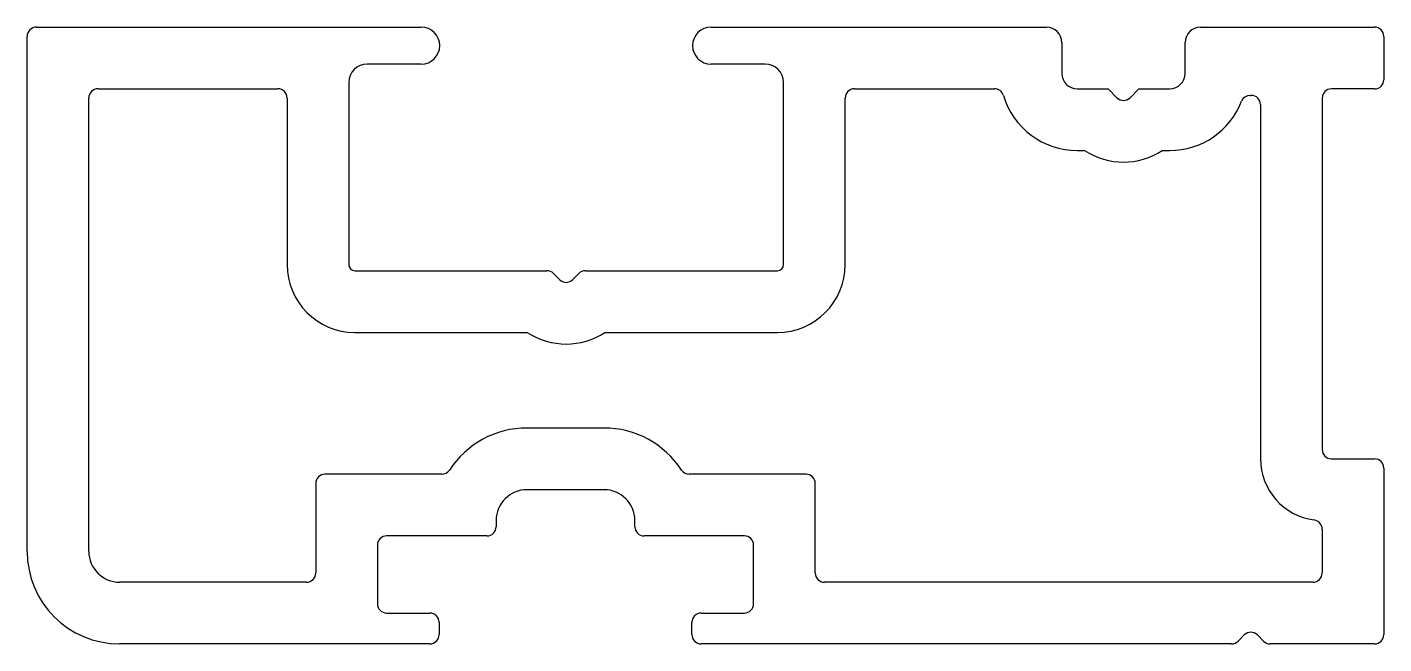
# Model space of a CAD drawing. Extents: x 1138.6 to 1182.6, y 975.8 to 995.8.
import ezdxf

# ---------------------------------------------------------------- set-up
doc = ezdxf.new("R2010")
doc.units = 0
doc.layers.get('0').update_dxf_attribs({"linetype": 'CONTINUOUS'})

msp = doc.modelspace()

# ---------------------------------------------------------------- linework, layer by layer
for p, q in [((1138.925, 995.768), (1151.406, 995.768)), ((1160.806, 995.768), (1171.681, 995.768)), ((1176.681, 995.768), (1182.325, 995.768)), ((1138.625, 978.768), (1138.625, 995.468)), ((1182.625, 995.468), (1182.625, 994.064)), ((1172.181, 995.268), (1172.181, 994.268)), ((1176.181, 994.268), (1176.181, 995.268)), ((1151.406, 994.568), (1149.656, 994.568)), ((1162.556, 994.568), (1160.806, 994.568)), ((1149.056, 993.968), (1149.056, 988.068)), ((1163.156, 988.068), (1163.156, 993.968)), ((1140.925, 993.768), (1146.756, 993.768)), ((1165.456, 993.768), (1169.997, 993.768)), ((1172.681, 993.768), (1173.681, 993.768)), ((1173.681, 993.768), (1173.969, 993.48)), ((1174.393, 993.48), (1174.681, 993.768)), ((1174.681, 993.768), (1175.681, 993.768)), ((1178.29, 993.554), (1178.325, 993.554)), ((1182.325, 993.764), (1180.925, 993.764)), ((1140.625, 978.768), (1140.625, 993.468)), ((1147.056, 993.468), (1147.056, 988.068)), ((1165.156, 988.068), (1165.156, 993.468)), ((1178.625, 993.254), (1178.625, 981.768)), ((1180.625, 993.464), (1180.625, 982.068)), ((1172.681, 991.768), (1172.921, 991.768)), ((1175.44, 991.768), (1175.681, 991.768)), ((1149.256, 987.868), (1155.481, 987.868)), ((1156.73, 987.868), (1162.956, 987.868)), ((1155.694, 987.78), (1155.894, 987.58)), ((1156.318, 987.58), (1156.518, 987.78)), ((1149.256, 985.868), (1154.846, 985.868)), ((1157.365, 985.868), (1162.956, 985.868)), ((1157.335, 982.768), (1154.835, 982.768)), ((1180.925, 981.768), (1182.325, 981.768)), ((1152.069, 981.268), (1148.285, 981.268)), ((1163.885, 981.268), (1160.101, 981.268)), ((1182.625, 981.468), (1182.625, 976.068)), ((1147.985, 980.968), (1147.985, 978.068)), ((1157.335, 980.768), (1154.835, 980.768)), ((1164.185, 978.068), (1164.185, 980.968)), ((1153.835, 979.768), (1153.835, 979.568)), ((1158.335, 979.568), (1158.335, 979.768)), ((1180.625, 979.488), (1180.625, 978.068)), ((1153.535, 979.268), (1150.285, 979.268)), ((1161.885, 979.268), (1158.635, 979.268)), ((1149.985, 978.968), (1149.985, 977.068)), ((1162.185, 977.068), (1162.185, 978.968)), ((1147.685, 977.768), (1141.625, 977.768)), ((1180.325, 977.768), (1164.485, 977.768)), ((1150.285, 976.768), (1151.685, 976.768)), ((1151.985, 976.468), (1151.985, 976.068)), ((1160.185, 976.068), (1160.185, 976.468)), ((1160.485, 976.768), (1161.885, 976.768)), ((1178.099, 976.056), (1177.899, 975.856)), ((1178.724, 975.856), (1178.524, 976.056)), ((1151.685, 975.768), (1141.625, 975.768)), ((1177.687, 975.768), (1160.485, 975.768)), ((1182.325, 975.768), (1178.936, 975.768))]:
    msp.add_line(p, q)
for centre, radius, start, end in [((1138.925, 995.468), 0.3, 90, 180), ((1151.406, 995.168), 0.6, 270, 90), ((1160.806, 995.168), 0.6, 90, 270), ((1171.681, 995.268), 0.5, 0, 90), ((1176.681, 995.268), 0.5, 90, 180), ((1182.325, 995.468), 0.3, 0, 90), ((1149.656, 993.968), 0.6, 90, 180), ((1162.556, 993.968), 0.6, 360, 90), ((1172.681, 994.268), 0.5, 180, 270), ((1175.681, 994.268), 0.5, 270, 0), ((1182.325, 994.064), 0.3, 270, 0), ((1140.925, 993.468), 0.3, 90, 180), ((1146.756, 993.468), 0.3, 0, 90), ((1165.456, 993.468), 0.3, 90, 180), ((1169.997, 993.468), 0.3, 16.6015, 90), ((1172.681, 994.268), 2.5, 196.6015, 270), ((1178.29, 993.254), 0.3, 90, 158.7619), ((1178.325, 993.254), 0.3, 0, 90), ((1180.925, 993.464), 0.3, 90, 180), ((1174.181, 993.692), 0.3, 225, 315), ((1175.681, 994.268), 2.5, 270, 338.7619), ((1174.181, 993.692), 2.3, 236.7866, 303.2134), ((1149.256, 988.068), 2.2, 180, 270), ((1149.256, 988.068), 0.2, 180, 270), ((1155.481, 987.568), 0.3, 45, 90), ((1156.73, 987.568), 0.3, 90, 135), ((1162.956, 988.068), 0.2, 270, 0), ((1162.956, 988.068), 2.2, 270, 360), ((1156.106, 987.792), 0.3, 225, 315), ((1156.106, 987.792), 2.3, 236.7866, 303.2134), ((1154.835, 979.768), 3, 90, 146.9443), ((1157.335, 979.768), 3, 33.0557, 90), ((1180.625, 981.768), 2, 180, 262.5053), ((1180.925, 982.068), 0.3, 180, 270), ((1182.325, 981.468), 0.3, 360, 90), ((1148.285, 980.968), 0.3, 90, 180), ((1152.069, 981.568), 0.3, 270, 326.9443), ((1160.101, 981.568), 0.3, 213.0557, 270), ((1163.885, 980.968), 0.3, 0, 90), ((1154.835, 979.768), 1, 90, 180), ((1157.335, 979.768), 1, 0, 90), ((1153.535, 979.568), 0.3, 270, 0), ((1158.635, 979.568), 0.3, 180, 270), ((1180.325, 979.488), 0.3, 0, 82.5053), ((1150.285, 978.968), 0.3, 90, 180), ((1161.885, 978.968), 0.3, 0, 90), ((1141.625, 978.768), 3, 180, 270), ((1141.625, 978.768), 1, 180, 270), ((1147.685, 978.068), 0.3, 270, 0), ((1164.485, 978.068), 0.3, 180, 270), ((1180.325, 978.068), 0.3, 270, 0), ((1150.285, 977.068), 0.3, 180, 270), ((1161.885, 977.068), 0.3, 270, 0), ((1151.685, 976.468), 0.3, 0, 90), ((1160.485, 976.468), 0.3, 90, 180), ((1151.685, 976.068), 0.3, 270, 0), ((1160.485, 976.068), 0.3, 180, 270), ((1178.311, 975.844), 0.3, 45, 135), ((1182.325, 976.068), 0.3, 270, 0), ((1177.687, 976.068), 0.3, 270, 315), ((1178.936, 976.068), 0.3, 225, 270)]:
    msp.add_arc(centre, radius, start, end)

doc.saveas('drawing.dxf')
